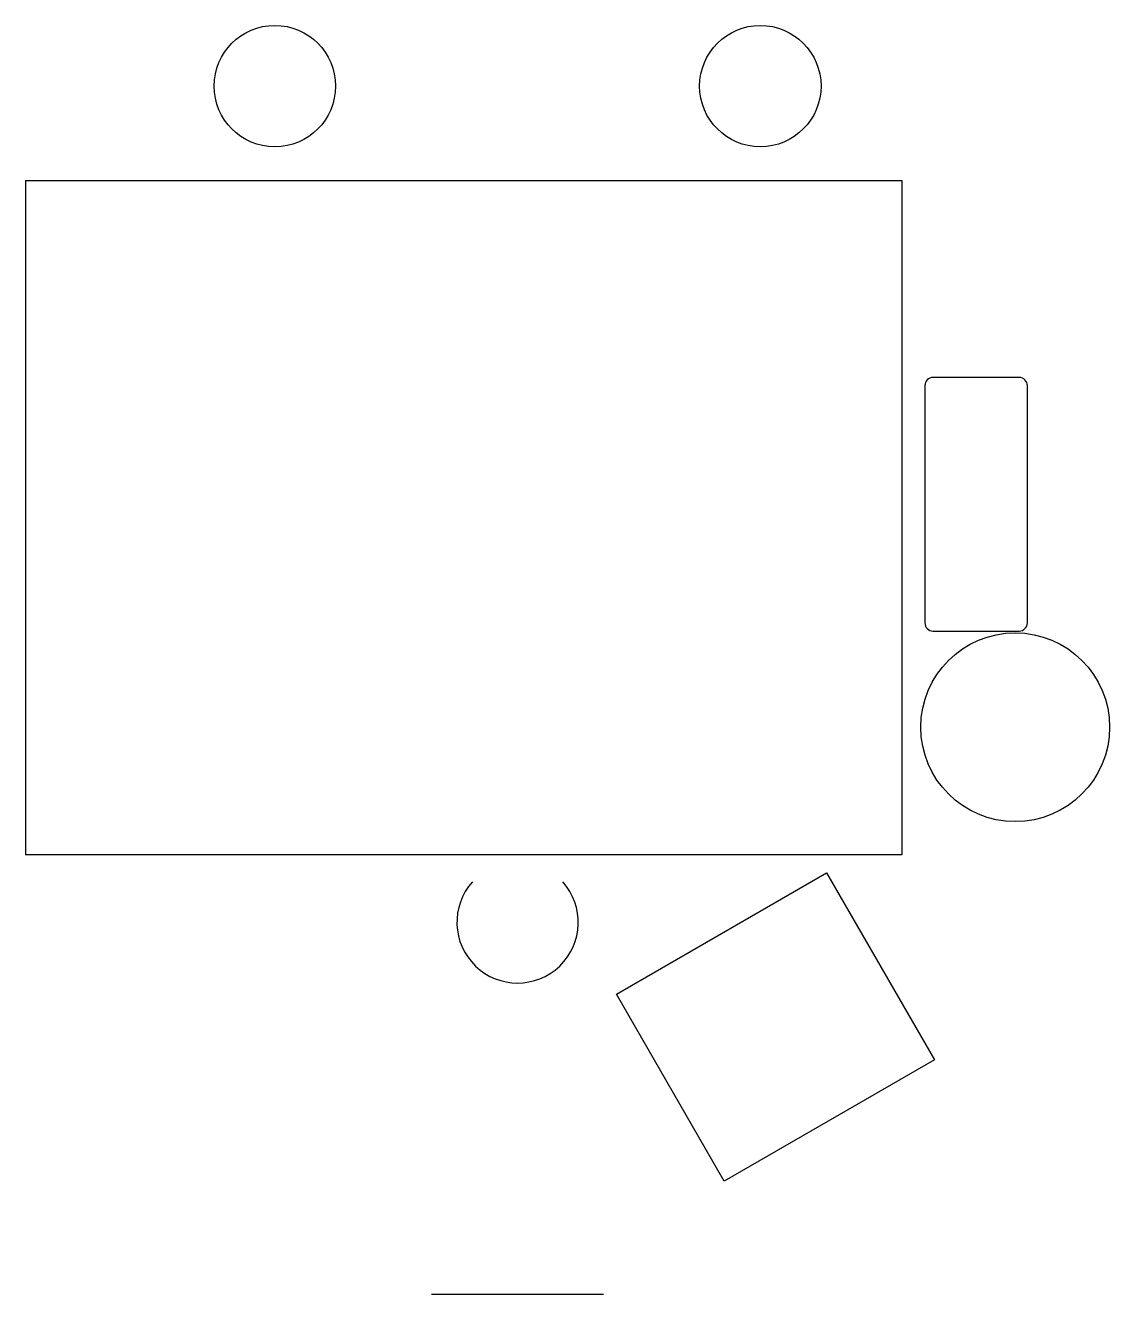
# Model space of a CAD drawing. Header units: millimetres. Extents: x -18.2 to 22, y -26.8 to 20.2.
import ezdxf

# ---------------------------------------------------------------- set-up
doc = ezdxf.new("R2010")
doc.units = ezdxf.units.MM
doc.layers.get('0').update_dxf_attribs({"linetype": 'CONTINUOUS'})

msp = doc.modelspace()

# ---------------------------------------------------------------- linework, layer by layer
for p, q in [((-18.25, 14.5), (6.25, 14.5)), ((-18.25, 14.5), (-18.25, -10.5)), ((6.25, 14.5), (14.25, 14.5)), ((14.25, 14.5), (14.25, -10.5)), ((6.25, -10.5), (-18.25, -10.5)), ((14.25, -10.5), (6.25, -10.5)), ((3.189, -26.8), (-3.191, -26.8))]:
    msp.add_line(p, q)
msp.add_lwpolyline([(15.4, 7.2, 0.414214), (15.1, 6.9), (15.1, -1.9, 0.414214), (15.4, -2.2), (18.6, -2.2, 0.414214), (18.9, -1.9), (18.9, 6.9, 0.414214), (18.6, 7.2)], format="xyb", close=True)
msp.add_lwpolyline([(15.456, -18.094), (7.662, -22.594), (3.662, -15.666), (11.456, -11.166)], close=True)
for centre, radius in [((-9, 18), 2.25), ((9, 18), 2.25), ((18.45, -5.767), 3.5)]:
    msp.add_circle(centre, radius)
msp.add_arc((0, -13), 2.25, -221.8103, 41.8103)

doc.saveas('drawing.dxf')
